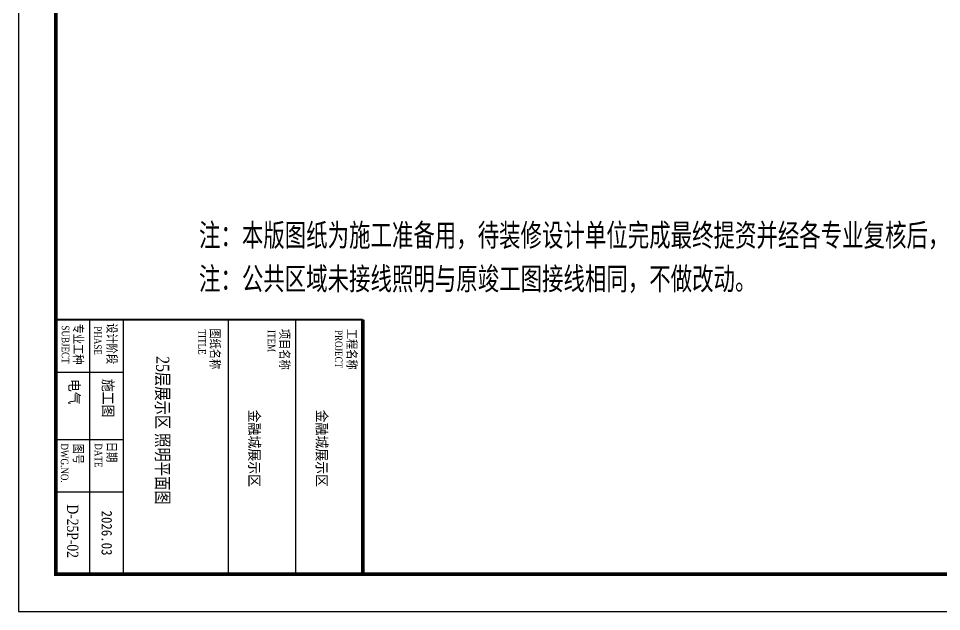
# Model space of a CAD drawing. Extents: x -284868 to 304789, y -137694 to 137894.
# Drawn here: x -21447 to 3217, y -137694 to -121855 of the extents above; entities that cross this region are included whole.
import ezdxf
from ezdxf.enums import TextEntityAlignment as Align

# ---------------------------------------------------------------- set-up
doc = ezdxf.new("R2010")
doc.units = 0
for name, color, linetype in [('PUB_TEXT', 7, 'CONTINUOUS'), ('PUB_TITLE', 4, 'CONTINUOUS'), ('TEL_TITLE', 7, 'CONTINUOUS')]:
    doc.layers.add(name, color=color, linetype=linetype)
doc.styles.add('STYLE1', font='', dxfattribs={"width": 0.8})
doc.styles.add('TITLE_En', font='Times New Roman.ttf', dxfattribs={"width": 0.8})
doc.styles.add('黑体', font='')
doc.styles.get('STYLE1').set_extended_font_data('SimSun')
doc.styles.get('黑体').set_extended_font_data('SimHei')

# ---------------------------------------------------------------- blocks, each defined once
blk = doc.blocks.new('TQ')
at = {"layer": 'PUB_TITLE', "color": 0}
for p, q in [((-275, 8250), (6525, 8250)), ((-275, 6450), (6525, 6450)), ((-275, 4650), (6525, 4650)), ((-275, 1850), (6525, 1850)), ((-275, 950), (6525, 950))]:
    blk.add_line(p, q, dxfattribs=at)
at = {"layer": 'PUB_TITLE', "color": 0, "ltscale": 20}
for p, q in [((1125, 50), (1125, 1850)), ((2925, 50), (2925, 1850)), ((4325, 50), (4325, 1850))]:
    blk.add_line(p, q, dxfattribs=at)
at = {"layer": 'PUB_TITLE', "ltscale": 20, "const_width": 100}
blk.add_lwpolyline([(-275, 50), (6525, 50), (6525, 8250), (-275, 8250)], dxfattribs=at)
at = {"layer": 'PUB_TITLE', "color": 6, "ltscale": 20, "const_width": 50}
blk.add_lwpolyline([(-275, 50), (-275, 8250)], dxfattribs=at)
at = {"layer": 'PUB_TEXT', "color": 3, "style": 'STYLE1', "width": 0.9}
for s, p in [('金融城展示区', (3163, 7162)), ('金融城展示区', (3163, 5362)), ('2026.03', (5425, 1409))]:
    blk.add_text(s, height=280, dxfattribs=at).set_placement(p, align=Align.MIDDLE)
for s, p in [('施工图', (1308, 1304)), ('电气', (1308, 404))]:
    blk.add_text(s, height=280, dxfattribs=at).set_placement(p)
at = {"layer": 'PUB_TITLE', "color": 0, "style": 'TITLE_En', "width": 0.8}
for s, height, p in [('工程名称', 250, (-29, 7960)), ('PROJECT', 200, (1, 7608)), ('项目名称', 250, (-26, 6165)), ('ITEM', 200, (4, 5813)), ('图纸名称', 250, (-41, 4307)), ('TITLE', 200, (-10, 3957)), ('日期', 250, (2989, 1545)), ('PHASE', 200, (-97, 1170)), ('DATE', 200, (3029, 1190)), ('SUBJECT', 200, (-121, 308)), ('DWG.NO.', 200, (3032, 283))]:
    blk.add_text(s, height=height, dxfattribs=at).set_placement(p, align=Align.MIDDLE_LEFT)
for s, p in [('设计阶段', (-178, 1423)), ('专业工种', (-167, 527))]:
    blk.add_text(s, height=250, dxfattribs=at).set_placement(p)
blk.add_text('图号', height=250, dxfattribs=at).set_placement((3312, 654), align=Align.MIDDLE_CENTER)

msp = doc.modelspace()

# ---------------------------------------------------------------- linework, layer by layer
at = {"layer": 'TEL_TITLE'}
msp.add_lwpolyline([(-21447, -137694), (37953, -137694), (37953, -53594), (-21447, -53594)], close=True, dxfattribs=at)
at = {"layer": 'TEL_TITLE', "const_width": 100}
msp.add_lwpolyline([(-20447, -136694), (36953, -136694), (36953, -56094), (-20447, -56094)], close=True, dxfattribs=at)

# ---------------------------------------------------------------- block references
at = {"layer": 'PUB_TITLE', "color": 7, "rotation": 270}
msp.add_blockref('TQ', (-20497, -130173), dxfattribs=at)

# ---------------------------------------------------------------- texts
at = {"layer": 'PUB_TEXT', "color": 0, "style": '黑体', "width": 0.7}
for s, p in [('注：本版图纸为施工准备用，待装修设计单位完成最终提资并经各专业复核后，以最终确认的施工图版本为准。', (-16624, -127941, 0)), ('注：公共区域未接线照明与原竣工图接线相同，不做改动。', (-16624, -129105, 0))]:
    msp.add_text(s, height=600, dxfattribs=at).set_placement(p)
at = {"layer": 'PUB_TEXT', "color": 3, "style": 'TITLE_En', "width": 0.8}
msp.add_text('25层展示区 照明平面图', height=350, rotation=270, dxfattribs=at).set_placement((-17767, -130873))
msp.add_text('D-25P-02', height=300, rotation=270, dxfattribs=at).set_placement((-19996, -135548), align=Align.MIDDLE)

doc.saveas('drawing.dxf')
